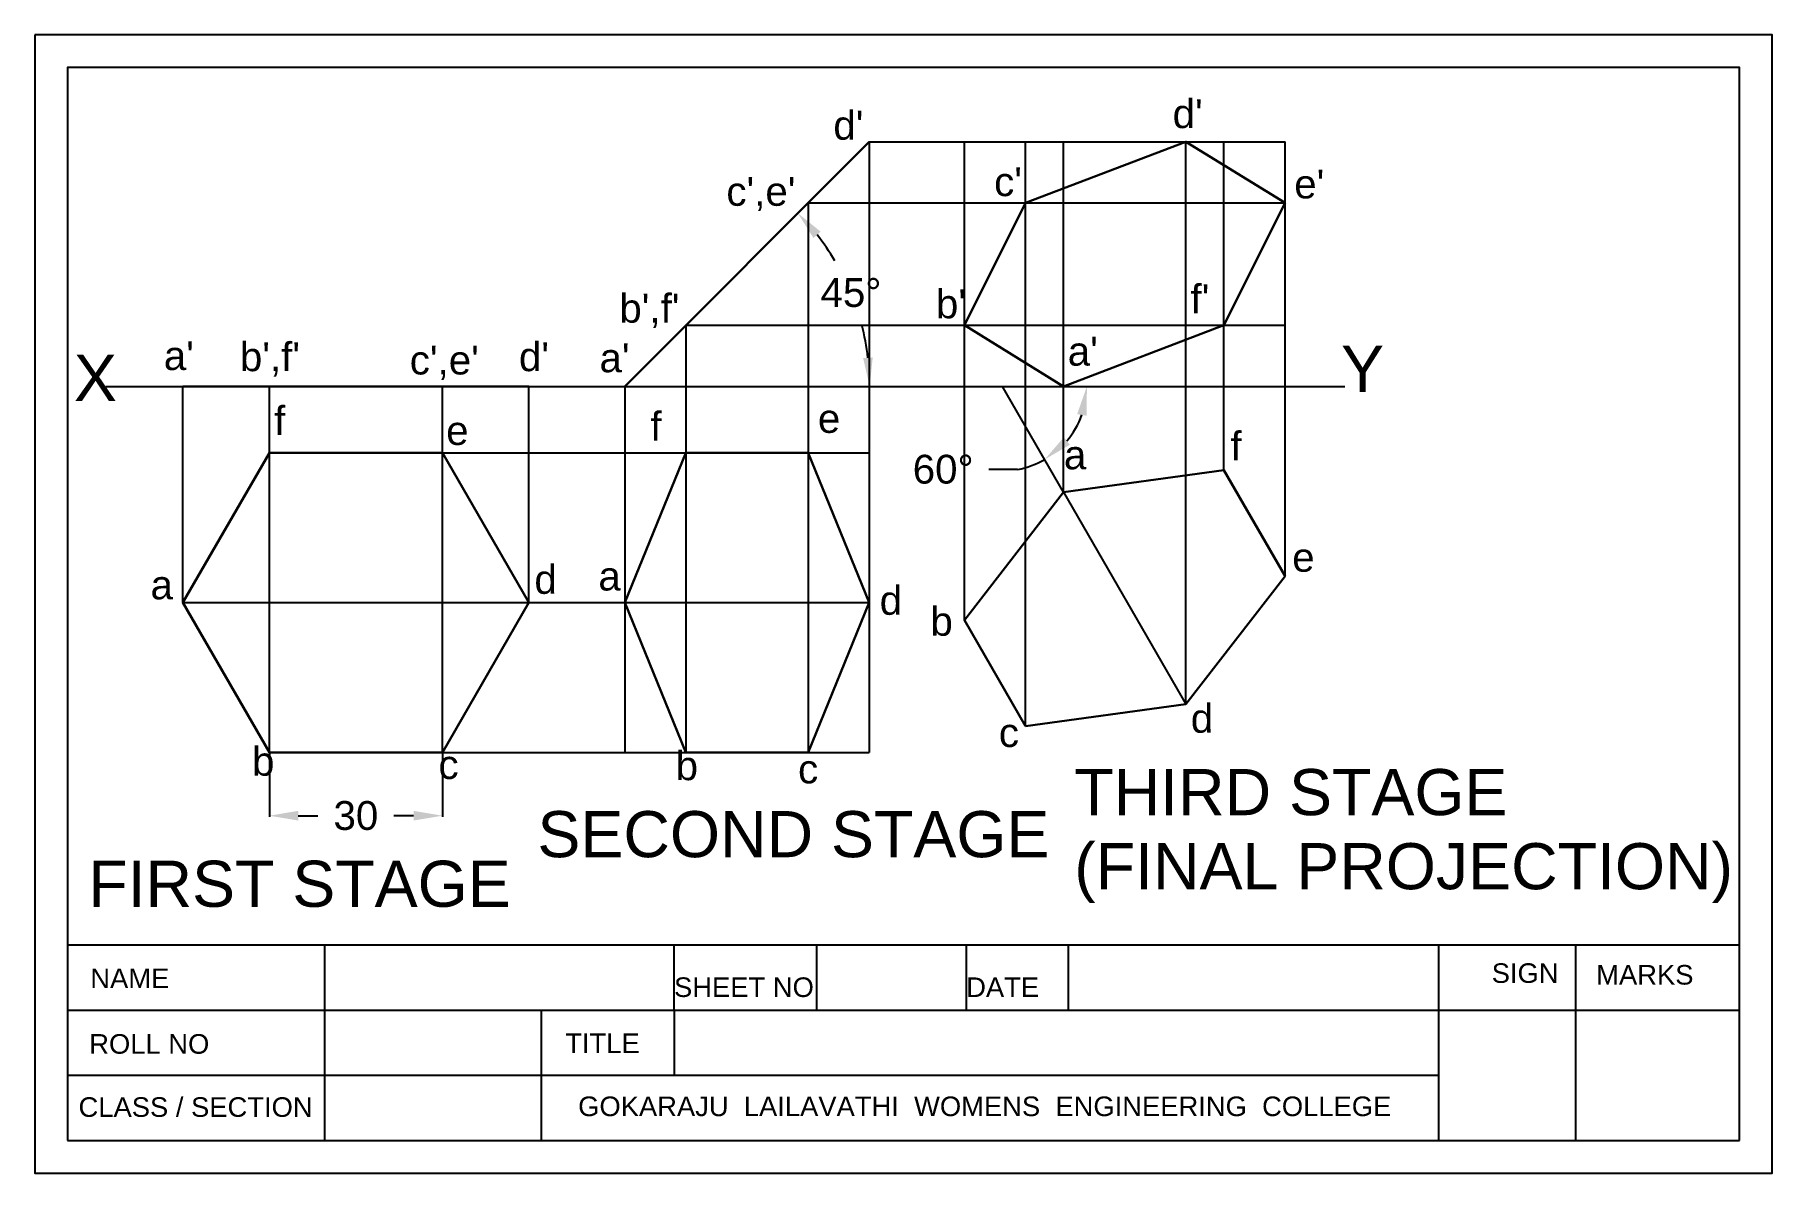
# Model space of a CAD drawing. Header units: millimetres. Extents: x 0 to 266, y 0 to 174.
import ezdxf

# ---------------------------------------------------------------- set-up
doc = ezdxf.new("R2010")
doc.units = ezdxf.units.MM
doc.header["$MEASUREMENT"] = 0
doc.header["$PDMODE"] = 35
doc.styles.get("Standard").update_dxf_attribs({"font": 'arial.ttf'})
doc.dimstyles.get("Standard").update_dxf_attribs({"dimtxt": 5, "dimasz": 5, "dimexe": 0.18, "dimexo": 0.0625, "dimgap": 3, "dimtad": 0, "dimtih": 1, "dimtoh": 1, "dimdec": 0, "dimzin": 0, "dimdsep": 46, "dimtxsty": 'Standard', "dimcen": 0.09, "dimadec": 0, "dimazin": 0, "dimtfac": 1, "dimtdec": 0, "dimtofl": 0, "dimtmove": 0, "dimatfit": 3, "dimfxl": 1, "dimtolj": 1, "dimtzin": 0, "dimarcsym": 0})

# ---------------------------------------------------------------- blocks, each defined once
blk = doc.blocks.new('*D4')
at = {"color": 0, "lineweight": -2, "transparency": 16777216}
blk.add_line((150.58, 107.82), (146.17, 107.82), dxfattribs=at)
for start, end in [(319.7012, 340.2988), (280.2988, 300)]:
    blk.add_arc((148.28, 120.52), 12.91, start, end, dxfattribs=at)
at = {"color": 0, "transparency": 16777216}
for points in [[(159.7, 116.29), (161.16, 116.04), (161.19, 120.52)], [(158.59, 111.6), (157.65, 112.73), (154.73, 109.34)]]:
    blk.add_solid(points, dxfattribs=at)
at = {"layer": 'Defpoints', "color": 0, "transparency": 16777216}
for p in [(10.89, 120.52), (148.28, 120.52), (200.7, 120.52), (160.41, 116.1), (157.62, 104.33)]:
    blk.add_point(p, dxfattribs=at)
at = {"color": 0, "transparency": 16777216, "insert": (139.17, 107.82), "char_height": 4.417, "attachment_point": 5}
blk.add_mtext('\\A1;60°', dxfattribs=at)
blk = doc.blocks.new('*D5')
at = {"color": 0, "lineweight": -2, "transparency": 16777216}
for start, end in [(30.8736, 38.253), (6.747, 14.609)]:
    blk.add_arc((90.38, 120.52), 37.53, start, end, dxfattribs=at)
at = {"color": 0, "transparency": 16777216}
for points in [[(119.3, 143.27), (120.4, 144.24), (116.91, 147.06)], [(128.38, 124.97), (126.91, 124.88), (127.91, 120.52)]]:
    blk.add_solid(points, dxfattribs=at)
at = {"layer": 'Defpoints', "color": 0, "transparency": 16777216}
for p in [(127.86, 158), (126.63, 130.23), (10.89, 120.52), (90.38, 120.52), (200.7, 120.52)]:
    blk.add_point(p, dxfattribs=at)
at = {"color": 0, "transparency": 16777216, "insert": (125.05, 134.88), "char_height": 4.417, "attachment_point": 5}
blk.add_mtext('\\A1;45°', dxfattribs=at)
blk = doc.blocks.new('*D6')
at = {"color": 0, "lineweight": -2, "transparency": 16777216}
for p, q in [((35.94, 64.4), (35.94, 54.61)), ((62.45, 64.4), (62.45, 54.61)), ((40.36, 54.77), (43.39, 54.77)), ((58.03, 54.77), (55, 54.77))]:
    blk.add_line(p, q, dxfattribs=at)
at = {"color": 0, "transparency": 16777216}
for points in [[(40.36, 55.51), (40.36, 54.03), (35.94, 54.77)], [(58.03, 55.51), (58.03, 54.03), (62.45, 54.77)]]:
    blk.add_solid(points, dxfattribs=at)
at = {"layer": 'Defpoints', "color": 0, "transparency": 16777216}
for p in [(35.94, 64.46), (62.45, 64.46), (62.45, 54.77)]:
    blk.add_point(p, dxfattribs=at)
at = {"color": 0, "transparency": 16777216, "insert": (49.2, 54.77), "char_height": 4.417, "attachment_point": 5}
blk.add_mtext('\\A1;30', dxfattribs=at)
blk = doc.blocks.new('GOKARAJU3')
for p, q in [((5, 169.4), (5, 5)), ((261.19, 169.4), (5, 169.4)), ((261.19, 5), (261.19, 169.4)), ((5, 35), (261.19, 35)), ((44.39, 35), (44.39, 5)), ((97.94, 25), (97.94, 35)), ((119.76, 35), (119.76, 25)), ((142.7, 35), (142.7, 25)), ((158.32, 35), (158.32, 25)), ((215.08, 35), (215.08, 5)), ((236.07, 35), (236.07, 5)), ((5, 25), (261.19, 25)), ((77.59, 25), (77.59, 5)), ((97.94, 25), (97.94, 15)), ((5, 15), (215.08, 15)), ((5, 5), (261.19, 5))]:
    blk.add_line(p, q)
blk.add_lwpolyline([(0, 174.4), (0, 0), (266.19, 0), (266.19, 174.4)], close=True)
at = {"char_height": 3}
for s, width, insert, attachment_point in [('SIGN', 10.7612, (223.21, 32.16), 1), ('MARKS', 16.273, (239.22, 31.9), 1), ('NAME', 15.9424, (8.51, 31.36), 1), ('SHEET NO', 21.0026, (97.94, 30), 1), ('DATE', 14.9315, (142.7, 30), 1), ('ROLL NO', 20.6744, (8.35, 21.31), 1), ('TITLE', 14.1732, (81.27, 21.41), 1), ('CLASS / SECTION', 35.77, (6.71, 11.64), 1), ('GOKARAJU  LAILAVATHI  WOMENS  ENGINEERING  COLLEGE', 147.5066, (145.54, 10.23), 5)]:
    blk.add_mtext_dynamic_manual_height_columns(s, width=width, gutter_width=15, heights=[0], dxfattribs=dict(at, insert=insert, attachment_point=attachment_point))

msp = doc.modelspace()

# ---------------------------------------------------------------- linework, layer by layer
at = {"lineweight": 30}
for p, q in [((90.38, 120.52), (127.86, 158)), ((22.69, 120.52), (75.7, 120.52)), ((90.38, 87.41), (99.75, 110.36)), ((99.75, 110.36), (118.49, 110.36)), ((118.49, 110.36), (127.86, 87.41)), ((157.62, 104.33), (182.18, 107.7)), ((182.18, 107.7), (191.55, 91.47)), ((142.43, 84.74), (157.62, 104.33)), ((191.55, 91.47), (176.36, 71.88)), ((99.75, 64.46), (90.38, 87.41)), ((127.86, 87.41), (118.49, 64.46)), ((151.8, 68.51), (142.43, 84.74)), ((176.36, 71.88), (151.8, 68.51)), ((118.49, 64.46), (99.75, 64.46))]:
    msp.add_line(p, q, dxfattribs=at)
for p, q in [((127.86, 158), (127.86, 64.46)), ((127.86, 158), (191.55, 158)), ((142.43, 84.74), (142.43, 158)), ((151.8, 68.51), (151.8, 158)), ((157.62, 104.33), (157.62, 158)), ((176.36, 71.88), (176.36, 158)), ((182.18, 107.7), (182.18, 158)), ((191.55, 91.47), (191.55, 158)), ((118.49, 148.63), (118.49, 64.46)), ((118.49, 148.63), (191.55, 148.63)), ((99.75, 129.89), (99.75, 64.46)), ((99.75, 129.89), (191.55, 129.89)), ((10.89, 120.52), (200.7, 120.52)), ((22.69, 87.41), (22.69, 120.52)), ((35.94, 110.36), (35.94, 120.52)), ((62.45, 110.36), (62.45, 120.52)), ((75.7, 87.41), (75.7, 120.52)), ((90.38, 120.52), (90.38, 64.46)), ((157.62, 104.33), (148.28, 120.52)), ((35.94, 64.46), (35.94, 110.36)), ((62.45, 64.46), (62.45, 110.36)), ((62.45, 110.36), (127.86, 110.36)), ((157.62, 104.33), (176.36, 71.88)), ((22.69, 87.41), (127.86, 87.41)), ((90.38, 87.41), (127.86, 87.41)), ((62.45, 64.46), (127.86, 64.46))]:
    msp.add_line(p, q)
at = {"linetype": 'Continuous'}
msp.add_lwpolyline([(5, 35), (261.19, 35), (261.19, 169.4), (5, 169.4)], close=True, dxfattribs=at)
at = {"lineweight": 30}
msp.add_lwpolyline([(142.43, 129.89), (151.8, 148.63), (176.36, 158), (191.55, 148.63), (182.18, 129.89), (157.62, 120.52), (142.43, 129.89)], dxfattribs=at)
msp.add_lwpolyline([(62.45, 110.36), (35.94, 110.36), (22.69, 87.41), (35.94, 64.46), (62.45, 64.46), (75.7, 87.41)], close=True, dxfattribs=at)

# ---------------------------------------------------------------- block references
msp.add_blockref('GOKARAJU3', (0, 0))

# ---------------------------------------------------------------- texts
for s, height, p in [("d'", 4.417, (122.35, 158.33)), ("d'", 4.417, (174.33, 160.1)), ("c',e'", 4.417, (105.96, 148.2)), ("c'", 4.417, (146.98, 149.68)), ("e'", 4.417, (192.96, 149.33)), ("f'", 4.417, (177.07, 131.74)), ("b',f'", 4.417, (89.56, 130.3)), ("b'", 4.417, (138.06, 130.97)), ("a'", 4.417, (158.26, 123.71)), ('X', 7.07, (6, 118.3)), ("a'", 4.417, (19.77, 123.04)), ("b',f'", 4.417, (31.43, 122.87)), ("c',e'", 4.417, (57.45, 122.36)), ("d'", 4.417, (74.18, 122.87)), ("a'", 4.417, (86.52, 122.7)), ('Y', 7.07, (200.13, 119.7)), ('f', 4.42, (36.67, 113.08)), ('e', 4.42, (63.03, 111.56)), ('f', 4.42, (94.3, 112.23)), ('e', 4.42, (119.98, 113.41)), ('f', 4.42, (183.19, 109.19)), ('a', 4.42, (157.67, 107.84)), ('d', 4.42, (76.55, 88.76)), ('e', 4.42, (192.65, 92.14)), ('a', 4.42, (17.74, 87.92)), ('a', 4.42, (86.35, 89.27)), ('d', 4.42, (129.45, 85.55)), ('b', 4.42, (137.22, 82.34)), ('d', 4.42, (177.11, 67.48)), ('c', 4.42, (147.7, 65.29)), ('b', 4.42, (33.29, 60.9)), ('b', 4.42, (98.18, 60.22)), ('c', 4.42, (61.85, 60.39)), ('c', 4.42, (116.94, 59.72)), ('THIRD STAGE', 7.0675, (159.26, 54.85)), ('SECOND STAGE', 7.0675, (77.01, 48.41)), ('(FINAL PROJECTION)', 7.0675, (159.26, 43.5)), ('FIRST STAGE', 7.0675, (8.2, 40.81))]:
    msp.add_text(s, height=height).set_placement(p)

# ---------------------------------------------------------------- dimensions: what is measured, and where the dimension line sits
for base, line1, line2, picture, middle in [((126.63, 130.23), ((10.89, 120.52), (200.7, 120.52)), ((90.38, 120.52), (127.86, 158)), '*D5', (125.05, 134.88)), ((160.41, 116.1), ((157.62, 104.33), (148.28, 120.52)), ((10.89, 120.52), (200.7, 120.52)), '*D4', (139.17, 107.82))]:
    dim = msp.add_angular_dim_2l(base=base, line1=line1, line2=line2, dimstyle='Standard', override={"dimscale": 0.883433, "dimlfac": 1.131947})
    dim.commit()
    dim.dimension.update_dxf_attribs({"geometry": picture, "text_midpoint": middle})
dim = msp.add_linear_dim(base=(62.45, 54.77), p1=(35.94, 64.46), p2=(62.45, 64.46), dimstyle='Standard', override={"dimscale": 0.883433, "dimlfac": 1.131947})
dim.commit()
dim.dimension.update_dxf_attribs({"geometry": '*D6', "text_midpoint": (49.2, 54.77)})

doc.saveas('drawing.dxf')
